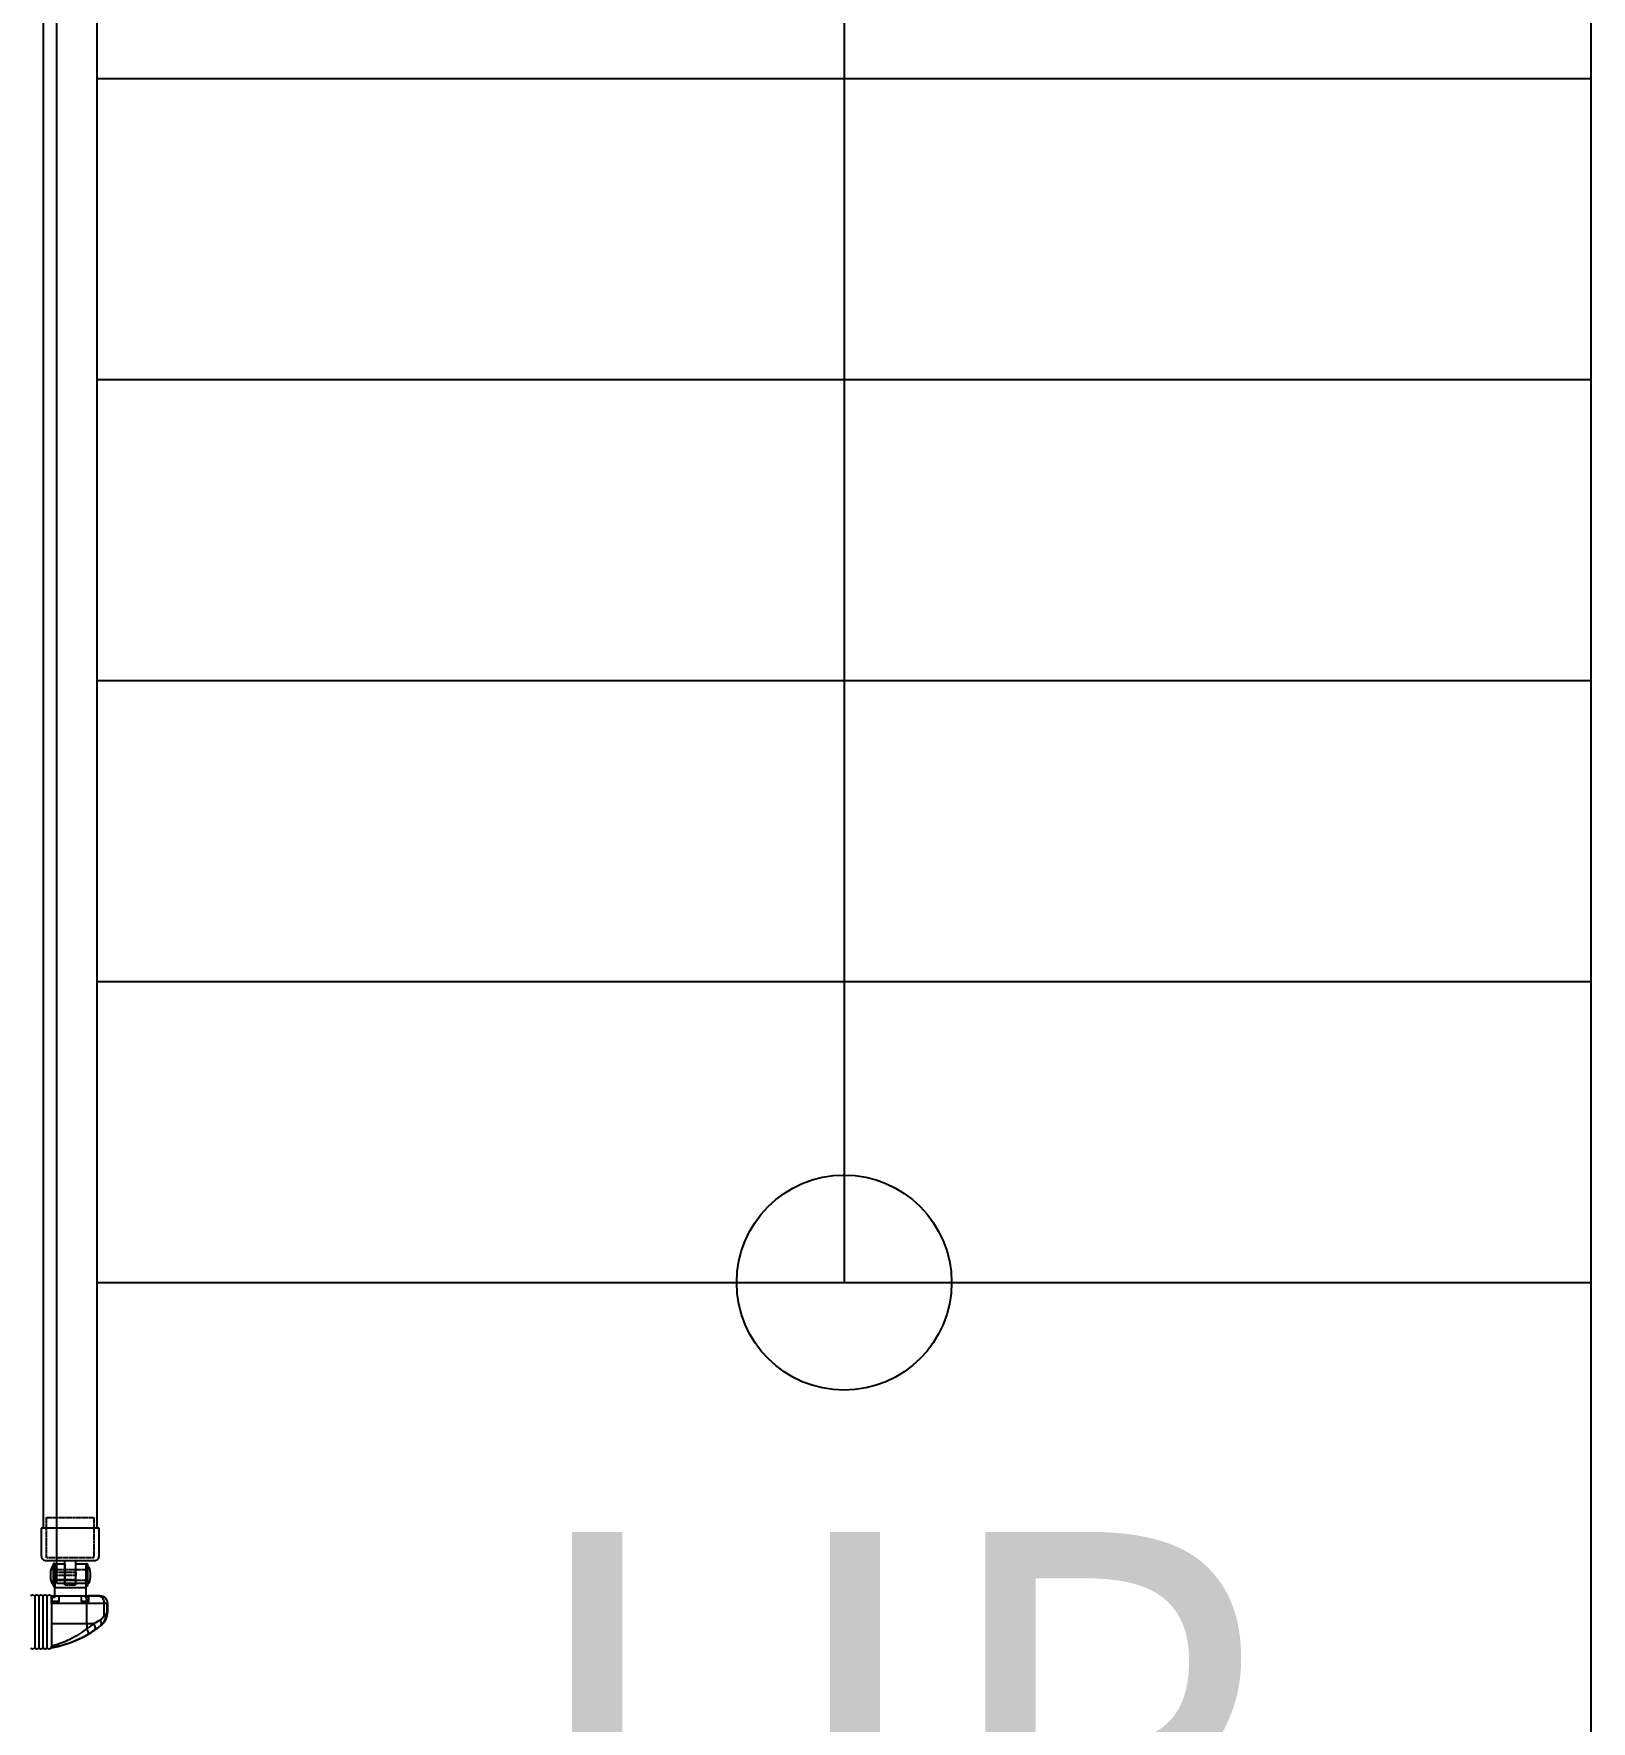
# Model space of a CAD drawing. Header units: millimetres. Extents: x -38475 to 94728, y -31127 to 90245.
# Drawn here: x 66326 to 67775, y -4713 to -3143 of the extents above; entities that cross this region are included whole.
import ezdxf

# ---------------------------------------------------------------- set-up
doc = ezdxf.new("R2010")
doc.units = ezdxf.units.MM
doc.linetypes.add('xr_plan$0$AXR-B3F$0$HIDDEN', pattern=[0.375, 0.25, -0.125])
doc.layers.add('e-plan', color=9, linetype='Continuous')
doc.styles.add('USUN', font='malgun_0.ttf')

# ---------------------------------------------------------------- blocks, each defined once
blk = doc.blocks.new('xr_plan$0$AXR-B3F$0$A$C4A476E5C')
at = {"layer": 'e-plan'}
for points in [[(-8.5, 14.5), (22.5, 14.5), (22.5, 5.2), (4.5, 5.2), (4.5, -5.2), (22.5, -5.2), (22.5, -14.5), (-8.5, -14.5), (-8.5, -17), (-12.5, -17), (-12.5, -10.5), (-7.5, -10.5), (-7.5, 0), (-7.5, 10.5), (-12.5, 10.5), (-12.5, 17), (-8.5, 17), (-8.5, 14.5), (-8.5, 17)], [(0, -14.5), (0, 14.5)], [(22.8, 14.5), (1.2, 14.5)], [(4.5, 5), (25.5, 5)], [(22.8, -14.5), (1.2, -14.5)], [(25.5, -5), (4.5, -5)]]:
    blk.add_lwpolyline(points, dxfattribs=at)
for points in [[(22.8, 14.5), (22.8, 14.7, 0.414214), (21.5, 16), (2.5, 16, 0.414214), (1.2, 14.7), (1.2, 14.5)], [(20.2, 16, 0.306902), (19.4, 17.2, 0.108318), (12, 18.5, 0.10812), (4.6, 17.2, 0.306686), (3.8, 16)], [(22.8, -14.5), (22.8, -14.7, -0.414214), (21.5, -16), (2.5, -16, -0.414214), (1.2, -14.7), (1.2, -14.5)], [(20.2, -16, -0.306902), (19.4, -17.2, -0.108318), (12, -18.5, -0.10812), (4.6, -17.2, -0.306686), (3.8, -16)]]:
    blk.add_lwpolyline(points, format="xyb", dxfattribs=at)
at = {"layer": 'e-plan', "linetype": 'xr_plan$0$AXR-B3F$0$HIDDEN', "ltscale": 0.08}
for points in [[(4.5, -5), (2.7, -5), (2.7, 5), (4.5, 5)], [(7, 5.2), (7, 14.5)], [(7, -5), (7, 5)], [(17, 5.2), (17, 14.5)], [(17, -5), (17, 5)], [(7, -14.5), (7, -5.2)], [(17, -14.5), (17, -5.2)]]:
    blk.add_lwpolyline(points, dxfattribs=at)
blk.add_lwpolyline([(7, -5.5), (7.6, -5.5), (7.6, 12.2, -0.414214), (8.9, 13.5), (10.7, 13.5, -0.414214), (12, 12.2), (12, -5.5), (14.3, -5.5), (14.3, 12.2, -0.414214), (15.6, 13.5), (17, 13.5)], format="xyb", dxfattribs=at)
blk = doc.blocks.new('xr_plan$0$AXR-B3F$0$A$C60F43BED')
at = {"layer": 'e-plan'}
blk.add_lwpolyline([(-10.1, 27), (-35.6, 27, 0.414214), (-40.1, 22.5), (-40.1, -22.5, 0.414214), (-35.6, -27), (-10.1, -27)], format="xyb", dxfattribs=at)
at = {"layer": 'e-plan', "linetype": 'xr_plan$0$AXR-B3F$0$HIDDEN', "ltscale": 0.08}
for points in [[(-10.1, -22), (-37.5, -22), (-37.5, 22), (-10.1, 22)], [(-10.1, 22), (0, 22), (0, -22), (-10.1, -22)]]:
    blk.add_lwpolyline(points, dxfattribs=at)
at = {"layer": 'e-plan'}
blk.add_lwpolyline([(-10.1, -27), (-10.1, 27)], dxfattribs=at)
blk = doc.blocks.new('Xref-지하2층')
at = {"layer": 'e-plan', "linetype": 'Continuous'}
for p, q in [((69872.5, 7320), (69872.5, 10120)), ((69872.5, 7320), (69872.5, 10120)), ((69867.3, 7308.8), (69912.4, 7308.8)), ((69900.3, 7282.8), (69900.3, 7301.5)), ((69912.4, 7308.8), (69912.2, 7308.6)), ((69916.3, 7290.1), (69916.3, 7301.6)), ((69919.2, 7301.6), (69919.4, 7301.8)), ((69919.2, 7293.8), (69919.2, 7301.6)), ((69919.4, 7301.8), (69919.4, 7293.8))]:
    blk.add_line(p, q, dxfattribs=at)
at = {"layer": 'e-plan'}
for p, q in [((69909.9, 8720), (71300, 8720)), ((69909.9, 8440), (71300, 8440)), ((69909.9, 8160), (71300, 8160)), ((69909.9, 7880), (71300, 7880)), ((69909.9, 7600), (71300, 7600)), ((69901.2, 7320), (69872.5, 7320))]:
    blk.add_line(p, q, dxfattribs=at)
for points in [[(71300, 4050), (71300, 11600), (68400, 11600), (68400, 6100)], [(70604.9, 9176.9), (70604.9, 7600)], [(69909.9, 7371.5), (69909.9, 9000)], [(69859.9, 7371.5), (69859.9, 8978.3)]]:
    blk.add_lwpolyline(points, dxfattribs=at)
at = {"layer": 'e-plan', "linetype": 'Continuous'}
for points in [[(69898.1, 7308.5, 0), (69897.5, 7308.5, 0), (69896.9, 7308.5, 0), (69896.3, 7308.5, 0), (69895.6, 7308.5, 0), (69895, 7308.5, 0), (69894.4, 7308.5, 0), (69893.8, 7308.5, 0), (69893.2, 7308.5, 0), (69892.6, 7308.5, 0), (69892, 7308.5, 0), (69891.4, 7308.5, 0), (69890.8, 7308.5, 0), (69890.2, 7308.5, 0), (69889.6, 7308.5, 0), (69889, 7308.5, 0), (69888.4, 7308.5, 0), (69887.8, 7308.5, 0), (69887.2, 7308.5, 0), (69886.5, 7308.5, 0), (69885.9, 7308.5, 0), (69885.3, 7308.5, 0), (69884.7, 7308.5, 0), (69884.1, 7308.5, 0), (69883.5, 7308.5, 0), (69882.9, 7308.5, 0), (69882.2, 7308.5, 0), (69881.6, 7308.5, 0), (69881, 7308.5, 0), (69880.4, 7308.5, 0), (69879.8, 7308.5, 0), (69879.2, 7308.5, 0), (69878.5, 7308.5, 0), (69877.9, 7308.5, 0), (69877.3, 7308.5, 0), (69876.7, 7308.5, 0), (69876.1, 7308.5, 0), (69875.4, 7308.5, 0), (69874.8, 7308.5, 0), (69874.2, 7308.5, 0), (69873.6, 7308.5, 0), (69872.9, 7308.5, 0), (69872.3, 7308.5, 0), (69871.7, 7308.5, 0), (69871.1, 7308.5, 0), (69870.4, 7308.5, 0), (69869.8, 7308.5, 0), (69869.2, 7308.5, 0), (69868.6, 7308.5, 0), (69867.9, 7308.5, 0)], [(69900.3, 7301.5, 0), (69899.6, 7301.5, 0), (69899, 7301.5, 0), (69898.3, 7301.5, 0), (69897.7, 7301.5, 0), (69897.1, 7301.5, 0), (69896.4, 7301.5, 0), (69895.8, 7301.5, 0), (69895.1, 7301.5, 0), (69894.5, 7301.5, 0), (69893.8, 7301.5, 0), (69893.2, 7301.5, 0), (69892.5, 7301.5, 0), (69891.9, 7301.5, 0), (69891.2, 7301.5, 0), (69890.6, 7301.5, 0), (69889.9, 7301.5, 0), (69889.3, 7301.5, 0), (69888.6, 7301.5, 0), (69888, 7301.5, 0), (69887.3, 7301.5, 0), (69886.7, 7301.5, 0), (69886, 7301.5, 0), (69885.4, 7301.5, 0), (69884.7, 7301.5, 0), (69884.1, 7301.5, 0), (69883.4, 7301.5, 0), (69882.7, 7301.5, 0), (69882.1, 7301.5, 0), (69881.4, 7301.5, 0), (69880.8, 7301.5, 0), (69880.1, 7301.5, 0), (69879.5, 7301.5, 0), (69878.8, 7301.5, 0), (69878.1, 7301.5, 0), (69877.5, 7301.5, 0), (69876.8, 7301.5, 0), (69876.1, 7301.5, 0), (69875.5, 7301.5, 0), (69874.8, 7301.5, 0), (69874.2, 7301.5, 0), (69873.5, 7301.5, 0), (69872.8, 7301.5, 0), (69872.2, 7301.5, 0), (69871.5, 7301.5, 0), (69870.8, 7301.5, 0), (69870.2, 7301.5, 0), (69869.5, 7301.5, 0), (69868.8, 7301.5, 0), (69868.2, 7301.5, 0)], [(69898.1, 7308.5, 0), (69898.1, 7308.5, 0), (69898.2, 7308.5, 0), (69898.3, 7308.5, 0), (69898.3, 7308.5, 0), (69898.4, 7308.4, 0), (69898.5, 7308.4, 0), (69898.5, 7308.4, 0), (69898.6, 7308.3, 0), (69898.7, 7308.2, 0), (69898.7, 7308.2, 0), (69898.8, 7308.1, 0), (69898.9, 7308, 0), (69898.9, 7307.9, 0), (69899, 7307.9, 0), (69899, 7307.8, 0), (69899.1, 7307.7, 0), (69899.2, 7307.5, 0), (69899.2, 7307.4, 0), (69899.3, 7307.3, 0), (69899.3, 7307.2, 0), (69899.4, 7307.1, 0), (69899.4, 7306.9, 0), (69899.5, 7306.8, 0), (69899.6, 7306.6, 0), (69899.6, 7306.5, 0), (69899.7, 7306.3, 0), (69899.7, 7306.1, 0), (69899.7, 7306, 0), (69899.8, 7305.8, 0), (69899.8, 7305.6, 0), (69899.9, 7305.5, 0), (69899.9, 7305.3, 0), (69899.9, 7305.1, 0), (69900, 7304.9, 0), (69900, 7304.7, 0), (69900, 7304.5, 0), (69900.1, 7304.3, 0), (69900.1, 7304.1, 0), (69900.1, 7303.9, 0), (69900.1, 7303.7, 0), (69900.2, 7303.5, 0), (69900.2, 7303.3, 0), (69900.2, 7303.1, 0), (69900.2, 7302.8, 0), (69900.2, 7302.6, 0), (69900.2, 7302.4, 0), (69900.2, 7302.2, 0), (69900.2, 7302, 0), (69900.3, 7301.8, 0)], [(69911.3, 7308.6, 0), (69911.1, 7308.6, 0), (69910.9, 7308.6, 0), (69910.6, 7308.6, 0), (69910.4, 7308.6, 0), (69910.2, 7308.6, 0), (69909.9, 7308.6, 0), (69909.7, 7308.6, 0), (69909.5, 7308.6, 0), (69909.2, 7308.6, 0), (69909, 7308.6, 0), (69908.8, 7308.6, 0), (69908.5, 7308.6, 0), (69908.3, 7308.6, 0), (69908, 7308.6, 0), (69907.8, 7308.6, 0), (69907.5, 7308.6, 0), (69907.3, 7308.6, 0), (69907, 7308.6, 0), (69906.8, 7308.6, 0), (69906.5, 7308.6, 0), (69906.2, 7308.6, 0), (69906, 7308.6, 0), (69905.7, 7308.6, 0), (69905.4, 7308.6, 0), (69905.2, 7308.6, 0), (69904.9, 7308.6, 0), (69904.6, 7308.6, 0), (69904.4, 7308.6, 0), (69904.1, 7308.6, 0), (69903.8, 7308.6, 0), (69903.5, 7308.6, 0), (69903.3, 7308.6, 0), (69903, 7308.6, 0), (69902.7, 7308.6, 0), (69902.4, 7308.6, 0), (69902.1, 7308.6, 0), (69901.9, 7308.6, 0), (69901.6, 7308.6, 0), (69901.3, 7308.6, 0), (69901, 7308.5, 0), (69900.7, 7308.5, 0), (69900.4, 7308.5, 0), (69900.1, 7308.5, 0), (69899.8, 7308.5, 0), (69899.5, 7308.5, 0), (69899.2, 7308.5, 0), (69898.9, 7308.5, 0), (69898.6, 7308.5, 0), (69898.3, 7308.5, 0)], [(69916.3, 7301.6, 0), (69916, 7301.6, 0), (69915.8, 7301.6, 0), (69915.5, 7301.6, 0), (69915.2, 7301.6, 0), (69914.9, 7301.6, 0), (69914.7, 7301.6, 0), (69914.4, 7301.6, 0), (69914.1, 7301.6, 0), (69913.8, 7301.6, 0), (69913.5, 7301.6, 0), (69913.2, 7301.6, 0), (69912.9, 7301.6, 0), (69912.6, 7301.6, 0), (69912.3, 7301.6, 0), (69912, 7301.6, 0), (69911.7, 7301.6, 0), (69911.4, 7301.6, 0), (69911.1, 7301.6, 0), (69910.8, 7301.6, 0), (69910.5, 7301.6, 0), (69910.2, 7301.6, 0), (69909.9, 7301.6, 0), (69909.5, 7301.6, 0), (69909.2, 7301.6, 0), (69908.9, 7301.6, 0), (69908.6, 7301.6, 0), (69908.2, 7301.6, 0), (69907.9, 7301.6, 0), (69907.6, 7301.6, 0), (69907.2, 7301.6, 0), (69906.9, 7301.6, 0), (69906.6, 7301.6, 0), (69906.2, 7301.6, 0), (69905.9, 7301.6, 0), (69905.6, 7301.6, 0), (69905.2, 7301.6, 0), (69904.9, 7301.6, 0), (69904.5, 7301.6, 0), (69904.2, 7301.6, 0), (69903.8, 7301.5, 0), (69903.5, 7301.5, 0), (69903.1, 7301.5, 0), (69902.8, 7301.5, 0), (69902.4, 7301.5, 0), (69902.1, 7301.5, 0), (69901.7, 7301.5, 0), (69901.3, 7301.5, 0), (69901, 7301.5, 0), (69900.6, 7301.5, 0)], [(69912.2, 7308.6, 0), (69912.2, 7308.6, 0), (69912.1, 7308.6, 0), (69912.1, 7308.6, 0), (69912.1, 7308.6, 0), (69912.1, 7308.6, 0), (69912.1, 7308.6, 0), (69912.1, 7308.6, 0), (69912.1, 7308.6, 0), (69912.1, 7308.6, 0), (69912.1, 7308.6, 0), (69912.1, 7308.6, 0), (69912.1, 7308.6, 0), (69912.1, 7308.6, 0), (69912.1, 7308.6, 0), (69912.1, 7308.6, 0), (69912.1, 7308.6, 0), (69912, 7308.6, 0), (69912, 7308.6, 0), (69912, 7308.6, 0), (69912, 7308.6, 0), (69912, 7308.6, 0), (69912, 7308.6, 0), (69912, 7308.6, 0), (69911.9, 7308.6, 0), (69911.9, 7308.6, 0), (69911.9, 7308.6, 0), (69911.9, 7308.6, 0), (69911.9, 7308.6, 0), (69911.9, 7308.6, 0), (69911.8, 7308.6, 0), (69911.8, 7308.6, 0), (69911.8, 7308.6, 0), (69911.8, 7308.6, 0), (69911.7, 7308.6, 0), (69911.7, 7308.6, 0), (69911.7, 7308.6, 0), (69911.7, 7308.6, 0), (69911.6, 7308.6, 0), (69911.6, 7308.6, 0), (69911.6, 7308.6, 0), (69911.6, 7308.6, 0), (69911.5, 7308.6, 0), (69911.5, 7308.6, 0), (69911.5, 7308.6, 0), (69911.5, 7308.6, 0), (69911.4, 7308.6, 0), (69911.4, 7308.6, 0), (69911.4, 7308.6, 0), (69911.3, 7308.6, 0)], [(69911.3, 7308.6, 0), (69911.5, 7308.6, 0), (69911.6, 7308.6, 0), (69911.8, 7308.6, 0), (69911.9, 7308.6, 0), (69912.1, 7308.5, 0), (69912.2, 7308.5, 0), (69912.4, 7308.4, 0), (69912.5, 7308.4, 0), (69912.7, 7308.3, 0), (69912.8, 7308.3, 0), (69913, 7308.2, 0), (69913.1, 7308.1, 0), (69913.3, 7308, 0), (69913.4, 7307.9, 0), (69913.6, 7307.8, 0), (69913.7, 7307.7, 0), (69913.8, 7307.6, 0), (69914, 7307.5, 0), (69914.1, 7307.4, 0), (69914.2, 7307.3, 0), (69914.4, 7307.1, 0), (69914.5, 7307, 0), (69914.6, 7306.8, 0), (69914.7, 7306.7, 0), (69914.8, 7306.5, 0), (69914.9, 7306.4, 0), (69915.1, 7306.2, 0), (69915.2, 7306.1, 0), (69915.3, 7305.9, 0), (69915.3, 7305.7, 0), (69915.4, 7305.5, 0), (69915.5, 7305.3, 0), (69915.6, 7305.2, 0), (69915.7, 7305, 0), (69915.8, 7304.8, 0), (69915.8, 7304.6, 0), (69915.9, 7304.4, 0), (69916, 7304.2, 0), (69916, 7304, 0), (69916.1, 7303.8, 0), (69916.1, 7303.6, 0), (69916.2, 7303.3, 0), (69916.2, 7303.1, 0), (69916.2, 7302.9, 0), (69916.3, 7302.7, 0), (69916.3, 7302.5, 0), (69916.3, 7302.3, 0), (69916.3, 7302, 0), (69916.3, 7301.8, 0)], [(69912.4, 7308.8, 0), (69912.6, 7308.8, 0), (69912.8, 7308.8, 0), (69913, 7308.8, 0), (69913.2, 7308.8, 0), (69913.5, 7308.8, 0), (69913.7, 7308.7, 0), (69913.9, 7308.7, 0), (69914.1, 7308.6, 0), (69914.3, 7308.6, 0), (69914.5, 7308.5, 0), (69914.7, 7308.4, 0), (69914.9, 7308.4, 0), (69915.1, 7308.3, 0), (69915.3, 7308.2, 0), (69915.5, 7308.1, 0), (69915.7, 7308, 0), (69915.9, 7307.9, 0), (69916.1, 7307.8, 0), (69916.3, 7307.6, 0), (69916.5, 7307.5, 0), (69916.7, 7307.4, 0), (69916.8, 7307.2, 0), (69917, 7307.1, 0), (69917.2, 7307, 0), (69917.3, 7306.8, 0), (69917.5, 7306.6, 0), (69917.6, 7306.5, 0), (69917.8, 7306.3, 0), (69917.9, 7306.1, 0), (69918, 7306, 0), (69918.2, 7305.8, 0), (69918.3, 7305.6, 0), (69918.4, 7305.4, 0), (69918.5, 7305.2, 0), (69918.6, 7305, 0), (69918.7, 7304.8, 0), (69918.8, 7304.6, 0), (69918.9, 7304.4, 0), (69919, 7304.2, 0), (69919, 7304, 0), (69919.1, 7303.8, 0), (69919.1, 7303.6, 0), (69919.2, 7303.4, 0), (69919.2, 7303.2, 0), (69919.3, 7302.9, 0), (69919.3, 7302.7, 0), (69919.3, 7302.5, 0), (69919.4, 7302.3, 0), (69919.4, 7302.1, 0)], [(69919.2, 7301.6, 0), (69919.1, 7301.6, 0), (69919.1, 7301.6, 0), (69919.1, 7301.6, 0), (69919.1, 7301.6, 0), (69919.1, 7301.6, 0), (69919.1, 7301.6, 0), (69919.1, 7301.6, 0), (69919.1, 7301.6, 0), (69919, 7301.6, 0), (69919, 7301.6, 0), (69919, 7301.6, 0), (69919, 7301.6, 0), (69918.9, 7301.6, 0), (69918.9, 7301.6, 0), (69918.9, 7301.6, 0), (69918.8, 7301.6, 0), (69918.8, 7301.6, 0), (69918.8, 7301.6, 0), (69918.7, 7301.6, 0), (69918.7, 7301.6, 0), (69918.6, 7301.6, 0), (69918.6, 7301.6, 0), (69918.5, 7301.6, 0), (69918.5, 7301.6, 0), (69918.4, 7301.6, 0), (69918.3, 7301.6, 0), (69918.3, 7301.6, 0), (69918.2, 7301.6, 0), (69918.1, 7301.6, 0), (69918.1, 7301.6, 0), (69918, 7301.6, 0), (69917.9, 7301.6, 0), (69917.9, 7301.6, 0), (69917.8, 7301.6, 0), (69917.7, 7301.6, 0), (69917.6, 7301.6, 0), (69917.6, 7301.6, 0), (69917.5, 7301.6, 0), (69917.4, 7301.6, 0), (69917.3, 7301.6, 0), (69917.2, 7301.6, 0), (69917.1, 7301.6, 0), (69917, 7301.6, 0), (69916.9, 7301.6, 0), (69916.8, 7301.6, 0), (69916.7, 7301.6, 0), (69916.6, 7301.6, 0), (69916.5, 7301.6, 0), (69916.4, 7301.6, 0)], [(69912.7, 7286.3, 0), (69912.8, 7286.1, 0), (69912.9, 7286, 0), (69912.9, 7285.9, 0), (69913, 7285.7, 0), (69913, 7285.6, 0), (69913.1, 7285.4, 0), (69913.1, 7285.3, 0), (69913.2, 7285.1, 0), (69913.2, 7285, 0), (69913.3, 7284.9, 0), (69913.3, 7284.7, 0), (69913.4, 7284.6, 0), (69913.4, 7284.4, 0), (69913.4, 7284.3, 0), (69913.4, 7284.2, 0), (69913.5, 7284, 0), (69913.5, 7283.9, 0), (69913.5, 7283.8, 0), (69913.5, 7283.6, 0), (69913.5, 7283.5, 0), (69913.6, 7283.4, 0), (69913.6, 7283.3, 0), (69913.6, 7283.1, 0), (69913.6, 7283, 0), (69913.6, 7282.9, 0), (69913.6, 7282.8, 0), (69913.6, 7282.6, 0), (69913.6, 7282.5, 0), (69913.5, 7282.4, 0), (69913.5, 7282.3, 0), (69913.5, 7282.2, 0), (69913.5, 7282.1, 0), (69913.5, 7282, 0), (69913.4, 7281.9, 0), (69913.4, 7281.8, 0), (69913.4, 7281.7, 0), (69913.3, 7281.6, 0), (69913.3, 7281.5, 0), (69913.3, 7281.4, 0), (69913.2, 7281.3, 0), (69913.2, 7281.2, 0), (69913.1, 7281.2, 0), (69913.1, 7281.1, 0), (69913, 7281, 0), (69913, 7280.9, 0), (69912.9, 7280.9, 0), (69912.8, 7280.8, 0), (69912.8, 7280.7, 0), (69912.7, 7280.7, 0)], [(69916.3, 7290.1, 0), (69916.4, 7290, 0), (69916.5, 7289.9, 0), (69916.5, 7289.9, 0), (69916.6, 7289.8, 0), (69916.7, 7289.7, 0), (69916.7, 7289.7, 0), (69916.8, 7289.6, 0), (69916.8, 7289.5, 0), (69916.9, 7289.5, 0), (69917, 7289.4, 0), (69917, 7289.4, 0), (69917.1, 7289.3, 0), (69917.1, 7289.2, 0), (69917.2, 7289.2, 0), (69917.2, 7289.1, 0), (69917.3, 7289, 0), (69917.3, 7289, 0), (69917.4, 7288.9, 0), (69917.4, 7288.9, 0), (69917.4, 7288.8, 0), (69917.5, 7288.7, 0), (69917.5, 7288.7, 0), (69917.5, 7288.6, 0), (69917.6, 7288.6, 0), (69917.6, 7288.5, 0), (69917.6, 7288.4, 0), (69917.7, 7288.4, 0), (69917.7, 7288.3, 0), (69917.7, 7288.3, 0), (69917.7, 7288.2, 0), (69917.8, 7288.2, 0), (69917.8, 7288.1, 0), (69917.8, 7288, 0), (69917.8, 7288, 0), (69917.8, 7287.9, 0), (69917.8, 7287.9, 0), (69917.8, 7287.8, 0), (69917.8, 7287.8, 0), (69917.8, 7287.7, 0), (69917.9, 7287.7, 0), (69917.9, 7287.6, 0), (69917.9, 7287.6, 0), (69917.8, 7287.5, 0), (69917.8, 7287.5, 0), (69917.8, 7287.4, 0), (69917.8, 7287.4, 0), (69917.8, 7287.3, 0), (69917.8, 7287.3, 0), (69917.8, 7287.3, 0)]]:
    blk.add_polyline3d(points, dxfattribs=at)
at = {"layer": 'e-plan'}
blk.add_circle((70604.9, 7600), 100, dxfattribs=at)
at = {"layer": 'e-plan', "linetype": 'Continuous', "extrusion": (-1e-16, 6.12323e-33, -1)}
for centre, radius, start, end in [((-69849.9, 7306.9), 2.75, 45.2805, 134.7195), ((-69853.7, 7306.9), 2.75, 45.2805, 134.7195), ((-69857.6, 7306.9), 2.75, 45.2805, 134.7195), ((-69861.5, 7306.9), 2.75, 45.2805, 134.7195), ((-69865.3, 7306.9), 2.75, 45.2805, 134.7195), ((-69902.4, 7293.8), 17, 180, 232.1807)]:
    blk.add_arc(centre, radius, start, end, dxfattribs=at)
at = {"layer": 'e-plan', "linetype": 'Continuous', "extrusion": (0.008726, 0.008726, -0.999924)}
blk.add_arc((-69909.7, 7296.2, 673.1), 7, 90.0044, 180, dxfattribs=at)
at = {"layer": 'e-plan', "linetype": 'Continuous'}
blk.add_arc((69849.9, 7361.5), 102.6, 279.7897, 307.8193, dxfattribs=at)
for points, knots in [([(69851.8, 7308.8), (69851.8, 7308.7), (69851.8, 7308.6), (69851.8, 7308.5), (69851.8, 7308.5), (69851.8, 7308.6), (69851.8, 7307.7), (69851.8, 7304.8), (69851.8, 7302), (69851.8, 7299.2), (69851.8, 7294.3), (69851.8, 7288.7), (69851.8, 7283.1), (69851.8, 7277.4), (69851.8, 7270.7), (69851.8, 7265.6), (69851.8, 7262.9), (69851.8, 7261.9), (69851.8, 7261.2), (69851.8, 7260.7), (69851.8, 7260.5), (69851.8, 7260.6), (69851.8, 7260.5), (69851.8, 7260.5), (69851.8, 7260.4), (69851.8, 7260.4), (69851.8, 7260.3)], [0, 0, 0, 0, 0.25, 0.28125, 0.296875, 0.3125, 0.34375, 0.375, 0.390625, 0.40625, 0.4375, 0.5, 0.53125, 0.5625, 0.625, 0.6875, 0.703125, 0.71875, 0.726563, 0.734375, 0.75, 0.765625, 0.78125, 0.8125, 0.875, 1, 1, 1, 1]), ([(69855.7, 7308.8), (69855.7, 7308.7), (69855.7, 7308.6), (69855.7, 7308.5), (69855.7, 7308.5), (69855.7, 7308.6), (69855.7, 7307.7), (69855.7, 7304.8), (69855.7, 7302), (69855.7, 7299.2), (69855.7, 7294.3), (69855.7, 7288.7), (69855.7, 7283.1), (69855.7, 7277.4), (69855.7, 7270.7), (69855.7, 7265.6), (69855.7, 7262.9), (69855.7, 7261.9), (69855.7, 7261.2), (69855.7, 7260.7), (69855.7, 7260.5), (69855.7, 7260.6), (69855.7, 7260.5), (69855.7, 7260.5), (69855.7, 7260.4), (69855.7, 7260.4), (69855.7, 7260.3)], [0, 0, 0, 0, 0.25, 0.28125, 0.296875, 0.3125, 0.34375, 0.375, 0.390625, 0.40625, 0.4375, 0.5, 0.53125, 0.5625, 0.625, 0.6875, 0.703125, 0.71875, 0.726563, 0.734375, 0.75, 0.765625, 0.78125, 0.8125, 0.875, 1, 1, 1, 1]), ([(69859.5, 7308.8), (69859.5, 7308.7), (69859.5, 7308.6), (69859.5, 7308.5), (69859.5, 7308.5), (69859.5, 7308.6), (69859.5, 7307.7), (69859.5, 7304.8), (69859.5, 7302), (69859.5, 7299.2), (69859.5, 7294.3), (69859.5, 7288.7), (69859.5, 7283.1), (69859.5, 7277.4), (69859.5, 7270.7), (69859.5, 7265.6), (69859.5, 7262.9), (69859.5, 7261.9), (69859.5, 7261.2), (69859.5, 7260.7), (69859.5, 7260.5), (69859.5, 7260.6), (69859.5, 7260.5), (69859.5, 7260.5), (69859.5, 7260.4), (69859.5, 7260.4), (69859.5, 7260.3)], [0, 0, 0, 0, 0.25, 0.28125, 0.296875, 0.3125, 0.34375, 0.375, 0.390625, 0.40625, 0.4375, 0.5, 0.53125, 0.5625, 0.625, 0.6875, 0.703125, 0.71875, 0.726563, 0.734375, 0.75, 0.765625, 0.78125, 0.8125, 0.875, 1, 1, 1, 1]), ([(69863.4, 7260.3), (69863.4, 7260.4), (69863.4, 7260.4), (69863.4, 7260.5), (69863.4, 7260.5), (69863.4, 7260.6), (69863.4, 7260.5), (69863.4, 7260.7), (69863.4, 7261.2), (69863.4, 7261.9), (69863.4, 7262.9), (69863.4, 7265.6), (69863.4, 7270.7), (69863.4, 7277.4), (69863.4, 7283.1), (69863.4, 7288.7), (69863.4, 7294.3), (69863.4, 7299.2), (69863.4, 7302), (69863.4, 7304.8), (69863.4, 7307.7), (69863.4, 7308.6), (69863.4, 7308.5), (69863.4, 7308.5), (69863.4, 7308.6), (69863.4, 7308.7), (69863.4, 7308.8)], [0, 0, 0, 0, 0.125, 0.1875, 0.21875, 0.234375, 0.25, 0.265625, 0.273438, 0.28125, 0.296875, 0.3125, 0.375, 0.4375, 0.46875, 0.5, 0.5625, 0.59375, 0.609375, 0.625, 0.65625, 0.6875, 0.703125, 0.71875, 0.75, 1, 1, 1, 1]), ([(69867.5, 7301.5), (69867.4, 7303.3), (69867.5, 7305.1), (69867.4, 7307.7), (69867.2, 7308.5), (69867.3, 7308.5)], [0, 0, 0, 0, 0.5, 0.5, 1, 1, 1, 1]), ([(69867.3, 7308.8), (69867.3, 7308.8), (69867.3, 7308.7), (69867.3, 7308.6), (69867.3, 7308.6), (69867.3, 7308.6), (69867.3, 7308.5), (69867.3, 7308.5), (69867.3, 7308.5), (69867.3, 7308.5), (69867.4, 7308.5), (69867.3, 7308.5)], [0, 0, 0, 0, 0.5, 0.5, 0.75, 0.75, 0.875, 0.875, 0.9375, 0.9375, 1, 1, 1, 1]), ([(69867.5, 7301.5), (69867.6, 7299.9), (69867.5, 7298.4), (69867.5, 7295.3), (69867.5, 7293.7), (69867.5, 7290.6), (69867.5, 7289), (69867.5, 7285.9), (69867.5, 7284.3), (69867.5, 7282.8)], [0, 0, 0, 0, 0.25, 0.25, 0.5, 0.5, 0.75, 0.75, 1, 1, 1, 1]), ([(69867.5, 7282.8), (69867.4, 7278.6), (69867.5, 7274.5), (69867.5, 7269.1), (69867.4, 7267.4), (69867.4, 7264.4), (69867.5, 7263), (69867.4, 7261.9)], [0, 0, 0, 0, 0.5, 0.5, 0.75, 0.75, 1, 1, 1, 1]), ([(69906.8, 7282.8), (69907.5, 7281.5), (69907.9, 7280.1), (69908.2, 7278), (69907.9, 7277.2), (69907.4, 7276.8)], [0, 0, 0, 0, 0.5, 0.5, 1, 1, 1, 1]), ([(69867.3, 7260.6), (69873.3, 7261.7), (69879.2, 7263.3), (69890.8, 7267.5), (69896.3, 7270.1), (69901.5, 7273.1)], [0, 0, 0, 0, 0.5, 0.5, 1, 1, 1, 1]), ([(69900.1, 7278), (69897.7, 7276.1), (69895.1, 7274.3), (69889.9, 7271.1), (69887.2, 7269.5), (69879, 7265.4), (69873.3, 7263.3), (69867.4, 7261.9)], [0, 0, 0, 0, 0.25, 0.25, 0.5, 0.5, 1, 1, 1, 1]), ([(69900.1, 7278), (69900.7, 7276.7), (69901.2, 7275.6), (69901.7, 7273.8), (69901.7, 7273.3), (69901.5, 7273.1)], [0, 0, 0, 0, 0.5, 0.5, 1, 1, 1, 1]), ([(69847.9, 7260.3), (69848.2, 7260.1), (69848.4, 7259.9), (69848.7, 7259.8), (69849, 7259.6), (69849.3, 7259.6), (69849.6, 7259.5), (69849.9, 7259.5), (69850.2, 7259.5), (69850.5, 7259.6), (69850.8, 7259.7), (69851.1, 7259.8), (69851.4, 7259.9), (69851.5, 7260), (69851.7, 7260.2), (69851.8, 7260.3)], [0, 0, 0, 0, 0.216293, 0.216293, 0.216293, 0.432586, 0.432586, 0.432586, 0.648879, 0.648879, 0.648879, 0.865171, 0.865171, 0.865171, 1, 1, 1, 1]), ([(69851.8, 7260.3), (69852, 7260.1), (69852.3, 7259.9), (69852.6, 7259.8), (69852.8, 7259.6), (69853.1, 7259.6), (69853.4, 7259.5), (69853.8, 7259.5), (69854.1, 7259.5), (69854.4, 7259.6), (69854.7, 7259.7), (69855, 7259.8), (69855.2, 7259.9), (69855.4, 7260), (69855.5, 7260.2), (69855.7, 7260.3)], [0, 0, 0, 0, 0.216293, 0.216293, 0.216293, 0.432586, 0.432586, 0.432586, 0.648879, 0.648879, 0.648879, 0.865171, 0.865171, 0.865171, 1, 1, 1, 1]), ([(69855.7, 7260.3), (69855.9, 7260.1), (69856.2, 7259.9), (69856.4, 7259.8), (69856.7, 7259.6), (69857, 7259.6), (69857.3, 7259.5), (69857.6, 7259.5), (69857.9, 7259.5), (69858.2, 7259.6), (69858.5, 7259.7), (69858.8, 7259.8), (69859.1, 7259.9), (69859.3, 7260), (69859.4, 7260.2), (69859.5, 7260.3)], [0, 0, 0, 0, 0.216293, 0.216293, 0.216293, 0.432586, 0.432586, 0.432586, 0.648879, 0.648879, 0.648879, 0.865171, 0.865171, 0.865171, 1, 1, 1, 1]), ([(69859.5, 7260.3), (69859.8, 7260.1), (69860, 7259.9), (69860.3, 7259.8), (69860.6, 7259.6), (69860.9, 7259.6), (69861.2, 7259.5), (69861.5, 7259.5), (69861.8, 7259.5), (69862.1, 7259.6), (69862.4, 7259.7), (69862.7, 7259.8), (69863, 7259.9), (69863.1, 7260), (69863.3, 7260.2), (69863.4, 7260.3)], [0, 0, 0, 0, 0.216293, 0.216293, 0.216293, 0.432586, 0.432586, 0.432586, 0.648879, 0.648879, 0.648879, 0.865171, 0.865171, 0.865171, 1, 1, 1, 1]), ([(69863.4, 7260.3), (69863.6, 7260.1), (69863.9, 7259.9), (69864.2, 7259.8), (69864.4, 7259.6), (69864.8, 7259.6), (69865.1, 7259.5), (69865.4, 7259.5), (69865.7, 7259.5), (69866, 7259.6), (69866.3, 7259.7), (69866.6, 7259.8), (69866.8, 7259.9), (69867, 7260.1), (69867.2, 7260.2), (69867.3, 7260.3)], [0, 0, 0, 0, 0.213706, 0.213706, 0.213706, 0.427411, 0.427411, 0.427411, 0.641117, 0.641117, 0.641117, 0.854822, 0.854822, 0.854822, 1, 1, 1, 1]), ([(69867.3, 7260.6), (69867.3, 7260.6), (69867.3, 7260.8), (69867.4, 7261.2), (69867.4, 7261.5), (69867.4, 7261.9)], [0, 0, 0, 0, 0.5, 0.5, 1, 1, 1, 1]), ([(69867.3, 7260.6), (69867.4, 7260.6), (69867.3, 7260.6), (69867.3, 7260.6), (69867.3, 7260.6), (69867.3, 7260.5), (69867.3, 7260.5), (69867.3, 7260.4), (69867.3, 7260.4), (69867.3, 7260.3)], [0, 0, 0, 0, 0.125, 0.125, 0.25, 0.25, 0.5, 0.5, 1, 1, 1, 1])]:
    blk.add_open_spline(points, degree=3, knots=knots, dxfattribs=at)
for points in [[(69867.5, 7282.8), (69878.6, 7282.8), (69889.6, 7282.8), (69900.3, 7282.8)], [(69900.3, 7282.8), (69900.3, 7281.2), (69900.2, 7279.6), (69900.1, 7278)], [(69906.8, 7282.8), (69904.7, 7281.2), (69902.5, 7279.5), (69900.1, 7278)], [(69900.3, 7282.8), (69902.5, 7282.8), (69904.7, 7282.8), (69906.8, 7282.8)], [(69912.7, 7286.3), (69910.9, 7285.1), (69908.9, 7284), (69906.8, 7282.8)], [(69912.6, 7280.6), (69914.9, 7282.3), (69916.6, 7284.5), (69917.8, 7287.2)], [(69916.3, 7290.1), (69915.4, 7288.4), (69914.2, 7287.2), (69912.7, 7286.3)], [(69919.2, 7293.8), (69919.1, 7292.5), (69918.1, 7291.2), (69916.3, 7290.1)], [(69917.8, 7287.2), (69918.7, 7289.3), (69919.1, 7291.6), (69919.2, 7293.8)], [(69919.4, 7293.8), (69919.3, 7293.8), (69919.2, 7293.8), (69919.2, 7293.8)], [(69901.5, 7273.1), (69903.6, 7274.3), (69905.5, 7275.6), (69907.4, 7276.8)], [(69907.4, 7276.8), (69909.2, 7278.1), (69911, 7279.3), (69912.6, 7280.6)], [(69912.8, 7280.4), (69912.7, 7280.5), (69912.7, 7280.5), (69912.6, 7280.6)]]:
    blk.add_open_spline(points, degree=3, dxfattribs=at)
at = {"layer": 'e-plan', "rotation": 90.00000000000001}
for name, p in [('xr_plan$0$AXR-B3F$0$A$C60F43BED', (69884.9, 7381.6)), ('xr_plan$0$AXR-B3F$0$A$C4A476E5C', (69884.9, 7316))]:
    blk.add_blockref(name, p, dxfattribs=at)
at = {"layer": 'e-plan', "style": 'USUN'}
blk.add_text('UP', height=400, dxfattribs=at).set_placement((70304.8, 6968.1))
blk = doc.blocks.new('A$C61602750')
at = {"layer": 'e-plan'}
blk.add_blockref('Xref-지하2층', (-3525, -11905), dxfattribs=at)

msp = doc.modelspace()

# ---------------------------------------------------------------- block references
at = {"layer": 'e-plan'}
msp.add_blockref('A$C61602750', (0, 0), dxfattribs=at)

doc.saveas('drawing.dxf')
